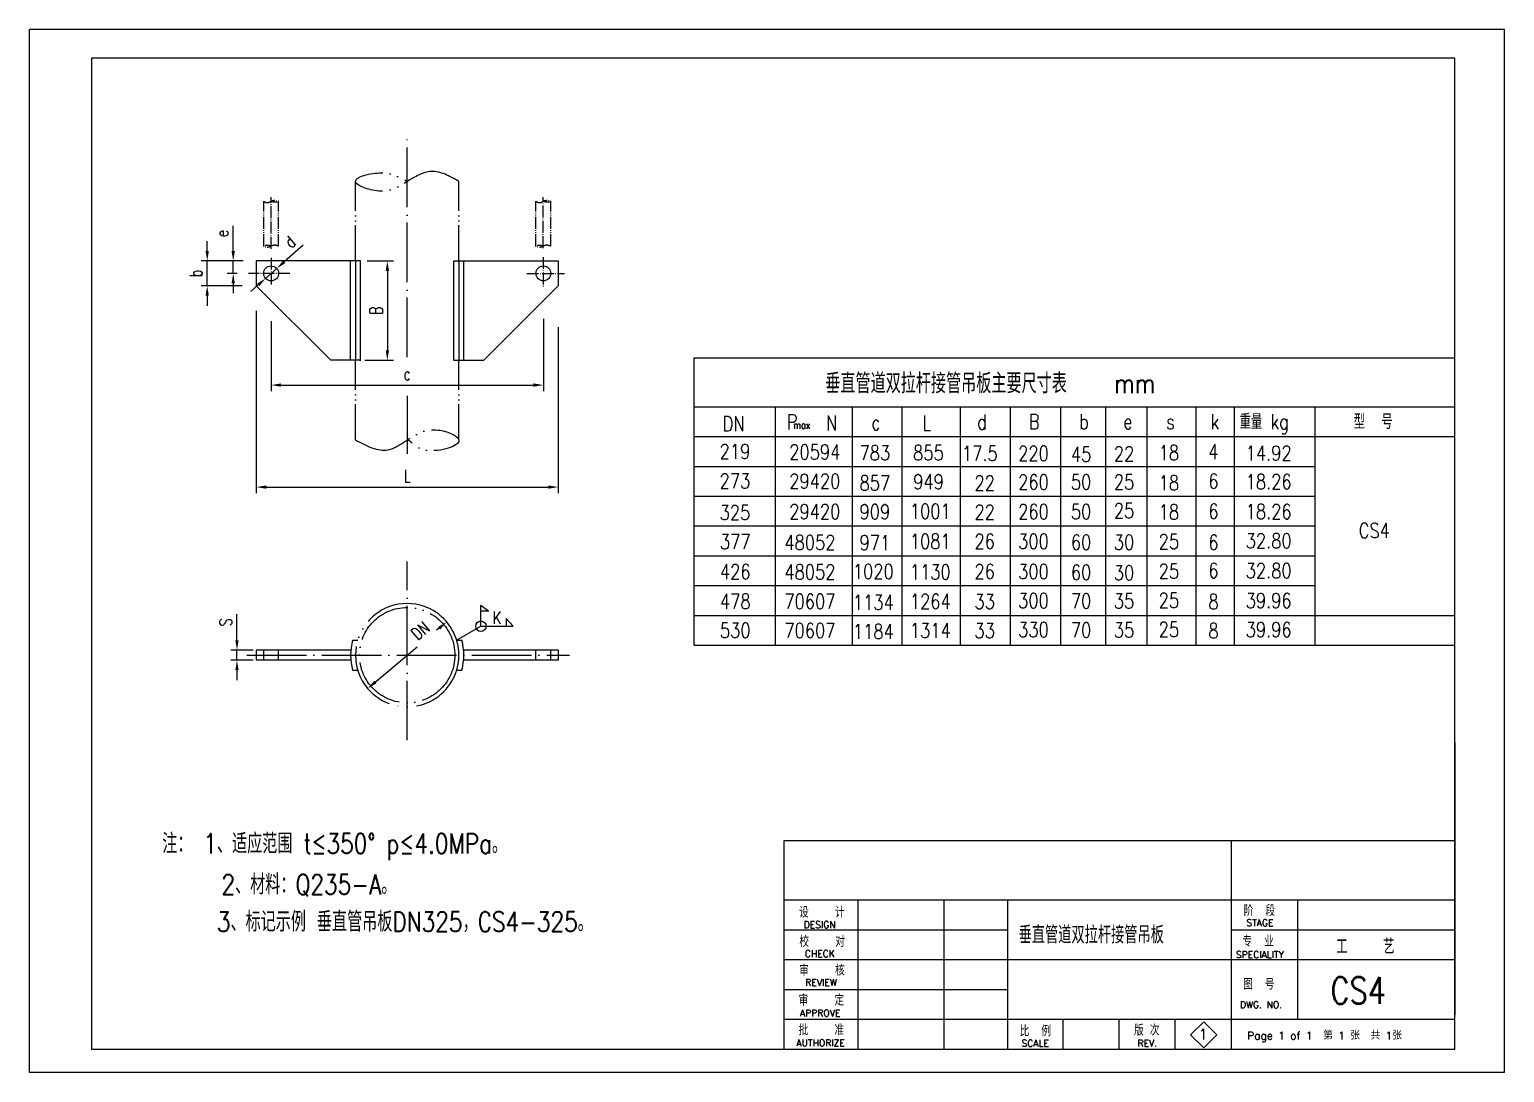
# Model space of a CAD drawing. Header units: millimetres. Extents: x 1954 to 4851, y 1164 to 2522.
# Drawn here: x 3109.6 to 3406.6, y 1841.8 to 2051.8 of the extents above; entities that cross this region are included whole.
import ezdxf
from ezdxf.enums import TextEntityAlignment as Align

# ---------------------------------------------------------------- set-up
doc = ezdxf.new("R2010")
doc.units = ezdxf.units.MM
doc.linetypes.add('ACAD_ISO04W100', pattern=[30, 24, -3, 0, -3])
doc.linetypes.add('ACAD_ISO05W100', pattern=[33, 24, -3, 0, -3, 0, -3])
for name, color, linetype in [('11', 7, 'Continuous'), ('5', 2, 'Continuous'), ('LAYER1', 7, 'Continuous'), ('R', 7, 'Continuous'), ('TK2', 5, 'Continuous'), ('TQ', 6, 'Continuous')]:
    doc.layers.add(name, color=color, linetype=linetype)
doc.styles.add('HZDX', font='romans.shx', dxfattribs={"width": 0.75, "bigfont": 'HZDX.shx'})
doc.styles.add('STK', font='romand', dxfattribs={"width": 0.9, "bigfont": 'stk'})
doc.dimstyles.new('ISO-25', dxfattribs={"dimtxt": 2.5, "dimasz": 2, "dimexe": 1.25, "dimexo": 0.625, "dimgap": 1, "dimtad": 1, "dimdsep": 46, "dimtxsty": 'HZDX', "dimcen": 2.5, "dimadec": 0, "dimazin": 0, "dimtfac": 1, "dimtmove": 0, "dimatfit": 3, "dimfxl": 1, "dimarcsym": 0})

# ---------------------------------------------------------------- blocks, each defined once
blk = doc.blocks.new('*D119')
at = {"layer": 'DEFPOINTS', "color": 0, "lineweight": 13}
for p in [(3158.29, 1993.7), (3213.09, 1994.15), (3213.09, 1980.22)]:
    blk.add_point(p, dxfattribs=at)
at = {"layer": 'R', "color": 0, "lineweight": -2}
for p, q in [((3158.29, 1993.07), (3158.29, 1978.97)), ((3213.09, 1993.53), (3213.09, 1978.97)), ((3160.29, 1980.22), (3211.09, 1980.22))]:
    blk.add_line(p, q, dxfattribs=at)
at = {"layer": 'R', "color": 0, "lineweight": 13}
for points in [[(3160.29, 1980.56), (3160.29, 1979.89), (3158.29, 1980.22)], [(3211.09, 1980.56), (3211.09, 1979.89), (3213.09, 1980.22)]]:
    blk.add_solid(points, dxfattribs=at)
at = {"layer": 'R', "color": 0, "lineweight": 13, "insert": (3185.69, 1982.47), "char_height": 2.5, "attachment_point": 5, "style": 'HZDX'}
blk.add_mtext('c', dxfattribs=at)
blk = doc.blocks.new('*D121')
at = {"layer": 'DEFPOINTS', "color": 0, "lineweight": 13}
for p in [(3155.29, 1995.83), (3216.09, 1992.48), (3216.09, 1959.68)]:
    blk.add_point(p, dxfattribs=at)
at = {"layer": 'R', "color": 0, "lineweight": -2}
for p, q in [((3155.29, 1995.2), (3155.29, 1958.43)), ((3216.09, 1991.86), (3216.09, 1958.43)), ((3157.29, 1959.68), (3214.09, 1959.68))]:
    blk.add_line(p, q, dxfattribs=at)
at = {"layer": 'R', "color": 0, "lineweight": 13}
for points in [[(3157.29, 1960.01), (3157.29, 1959.35), (3155.29, 1959.68)], [(3214.09, 1960.01), (3214.09, 1959.35), (3216.09, 1959.68)]]:
    blk.add_solid(points, dxfattribs=at)
at = {"layer": 'R', "color": 0, "lineweight": 13, "insert": (3185.69, 1961.93), "char_height": 2.5, "attachment_point": 5, "style": 'HZDX'}
blk.add_mtext('L', dxfattribs=at)
blk = doc.blocks.new('*D126')
at = {"layer": 'DEFPOINTS', "color": 0, "lineweight": 13}
for p in [(3151.4, 1926.84), (3155.29, 1926.84), (3155.29, 1924.84)]:
    blk.add_point(p, dxfattribs=at)
at = {"layer": 'R', "color": 0, "lineweight": -2}
for p, q in [((3151.4, 1928.84), (3151.4, 1934.09)), ((3154.66, 1926.84), (3150.15, 1926.84)), ((3154.66, 1924.84), (3150.15, 1924.84)), ((3151.4, 1924.84), (3151.4, 1926.84)), ((3151.4, 1922.84), (3151.4, 1920.84))]:
    blk.add_line(p, q, dxfattribs=at)
at = {"layer": 'R', "color": 0, "lineweight": 13}
for points in [[(3151.07, 1928.84), (3151.74, 1928.84), (3151.4, 1926.84)], [(3151.07, 1922.84), (3151.74, 1922.84), (3151.4, 1924.84)]]:
    blk.add_solid(points, dxfattribs=at)
at = {"layer": 'R', "color": 0, "lineweight": 13, "insert": (3149.15, 1932.46), "char_height": 2.5, "attachment_point": 5, "rotation": 90, "style": 'HZDX'}
blk.add_mtext('S', dxfattribs=at)
blk = doc.blocks.new('*D125')
at = {"layer": 'DEFPOINTS', "color": 0, "lineweight": 13}
for p in [(3193.62, 1932.55), (3177.73, 1919.13)]:
    blk.add_point(p, dxfattribs=at)
at = {"layer": 'R', "color": 0, "lineweight": -2}
for p, q in [((3192.09, 1931.26), (3191.61, 1930.85)), ((3179.25, 1920.42), (3187.69, 1927.54))]:
    blk.add_line(p, q, dxfattribs=at)
at = {"layer": 'R', "color": 0, "lineweight": 13}
for points in [[(3191.88, 1931.51), (3192.31, 1931), (3193.62, 1932.55)], [(3179.04, 1920.68), (3179.47, 1920.17), (3177.73, 1919.13)]]:
    blk.add_solid(points, dxfattribs=at)
at = {"layer": 'R', "color": 0, "lineweight": 13, "insert": (3188.32, 1930.78), "char_height": 2.5, "attachment_point": 5, "rotation": 40.1601, "style": 'HZDX'}
blk.add_mtext('DN', dxfattribs=at)
blk = doc.blocks.new('*D124')
at = {"layer": 'DEFPOINTS', "color": 0, "lineweight": 13}
for p in [(3159.41, 2003.7), (3157.16, 2001.71)]:
    blk.add_point(p, dxfattribs=at)
at = {"layer": 'R', "color": 0, "lineweight": -2}
for p, q in [((3164.7, 2008.39), (3160.9, 2005.03)), ((3157.16, 2001.71), (3159.41, 2003.7)), ((3155.67, 2000.38), (3154.17, 1999.05))]:
    blk.add_line(p, q, dxfattribs=at)
at = {"layer": 'R', "color": 0, "lineweight": 13}
for points in [[(3160.68, 2005.28), (3161.13, 2004.78), (3159.41, 2003.7)], [(3155.45, 2000.63), (3155.89, 2000.13), (3157.16, 2001.71)]]:
    blk.add_solid(points, dxfattribs=at)
at = {"layer": 'R', "color": 0, "lineweight": 13, "insert": (3162.06, 2009.06), "char_height": 2.5, "attachment_point": 5, "rotation": 41.5844, "style": 'HZDX'}
blk.add_mtext('d', dxfattribs=at)
blk = doc.blocks.new('*D122')
at = {"layer": 'DEFPOINTS', "color": 0, "lineweight": 13}
for p in [(3150.65, 2005.21), (3150.65, 2005.21), (3152.03, 2002.71)]:
    blk.add_point(p, dxfattribs=at)
at = {"layer": 'R', "color": 0, "lineweight": -2}
for p, q in [((3150.65, 2007.21), (3150.65, 2012.28)), ((3150.02, 2005.21), (3149.4, 2005.21)), ((3150.65, 2002.71), (3150.65, 2005.21)), ((3151.41, 2002.71), (3149.4, 2002.71)), ((3150.65, 2000.71), (3150.65, 1998.71))]:
    blk.add_line(p, q, dxfattribs=at)
at = {"layer": 'R', "color": 0, "lineweight": 13}
for points in [[(3150.31, 2007.21), (3150.98, 2007.21), (3150.65, 2005.21)], [(3150.31, 2000.71), (3150.98, 2000.71), (3150.65, 2002.71)]]:
    blk.add_solid(points, dxfattribs=at)
at = {"layer": 'R', "color": 0, "lineweight": 13, "insert": (3148.4, 2010.74), "char_height": 2.5, "attachment_point": 5, "rotation": 90, "style": 'HZDX'}
blk.add_mtext('e', dxfattribs=at)
blk = doc.blocks.new('*D123')
at = {"layer": 'DEFPOINTS', "color": 0, "lineweight": 13}
for p in [(3145.41, 2005.21), (3153.26, 2005.21), (3153.07, 2000.21)]:
    blk.add_point(p, dxfattribs=at)
at = {"layer": 'R', "color": 0, "lineweight": -2}
for p, q in [((3145.41, 2007.21), (3145.41, 2009.21)), ((3152.64, 2005.21), (3144.16, 2005.21)), ((3145.41, 2000.21), (3145.41, 2005.21)), ((3152.45, 2000.21), (3144.16, 2000.21)), ((3145.41, 1998.21), (3145.41, 1996.21))]:
    blk.add_line(p, q, dxfattribs=at)
at = {"layer": 'R', "color": 0, "lineweight": 13}
for points in [[(3145.08, 2007.21), (3145.74, 2007.21), (3145.41, 2005.21)], [(3145.08, 1998.21), (3145.74, 1998.21), (3145.41, 2000.21)]]:
    blk.add_solid(points, dxfattribs=at)
at = {"layer": 'R', "color": 0, "lineweight": 13, "insert": (3143.16, 2002.71), "char_height": 2.5, "attachment_point": 5, "rotation": 90, "style": 'HZDX'}
blk.add_mtext('b', dxfattribs=at)
blk = doc.blocks.new('*D120')
at = {"layer": 'DEFPOINTS', "color": 0, "lineweight": 13}
for p in [(3176.99, 2005.21), (3176.54, 1985.21), (3181.68, 1985.21)]:
    blk.add_point(p, dxfattribs=at)
at = {"layer": 'R', "color": 0, "lineweight": -2}
for p, q in [((3177.61, 2005.21), (3182.93, 2005.21)), ((3181.68, 2003.21), (3181.68, 1987.21)), ((3177.16, 1985.21), (3182.93, 1985.21))]:
    blk.add_line(p, q, dxfattribs=at)
at = {"layer": 'R', "color": 0, "lineweight": 13}
for points in [[(3181.35, 2003.21), (3182.02, 2003.21), (3181.68, 2005.21)], [(3181.35, 1987.21), (3182.02, 1987.21), (3181.68, 1985.21)]]:
    blk.add_solid(points, dxfattribs=at)
at = {"layer": 'R', "color": 0, "lineweight": 13, "insert": (3179.43, 1995.21), "char_height": 2.5, "attachment_point": 5, "rotation": 90, "style": 'HZDX'}
blk.add_mtext('B', dxfattribs=at)

msp = doc.modelspace()

# ---------------------------------------------------------------- linework, layer by layer
at = {"layer": '5', "lineweight": 18}
for p, q in [((3261.493, 1888.491, 3.698), (3261.486, 1846.45, 3.698)), ((3396.627, 1888.491, 3.698), (3261.493, 1888.491, 3.698))]:
    msp.add_line(p, q, dxfattribs=at)
at = {"layer": 'LAYER1'}
for p, q in [((3396.627, 1908.251, 3.698), (3396.627, 1853.402, 3.698)), ((3396.627, 1846.45, 3.698), (3246.079, 1846.45, 3.698))]:
    msp.add_line(p, q, dxfattribs=at)
at = {"layer": 'LAYER1', "lineweight": 18}
for p, q in [((3276.508, 1846.45, 3.698), (3276.508, 1876.479, 3.698)), ((3293.775, 1846.45, 3.698), (3293.775, 1876.479, 3.698)), ((3365.034, 1852.456, 3.698), (3365.034, 1876.479, 3.698)), ((3396.627, 1870.473, 3.698), (3351.58, 1870.473, 3.698)), ((3371.101, 1864.467, 3.698), (3261.489, 1864.467, 3.698)), ((3396.627, 1864.467, 3.698), (3371.101, 1864.467, 3.698)), ((3306.533, 1858.462, 3.698), (3261.488, 1858.462, 3.698)), ((3371.101, 1852.456, 3.698), (3261.487, 1852.456, 3.698)), ((3317.792, 1846.45, 3.698), (3317.792, 1852.456, 3.698)), ((3329.053, 1846.45, 3.698), (3329.053, 1852.456, 3.698)), ((3340.315, 1846.45, 3.698), (3340.315, 1852.456, 3.698)), ((3346.06, 1852.016, 3.698), (3343.432, 1849.388, 3.698)), ((3348.687, 1849.388, 3.698), (3346.06, 1852.016, 3.698)), ((3396.627, 1852.456, 3.698), (3371.101, 1852.456, 3.698)), ((3343.432, 1849.388, 3.698), (3346.06, 1846.761, 3.698)), ((3346.06, 1846.761, 3.698), (3348.687, 1849.388, 3.698))]:
    msp.add_line(p, q, dxfattribs=at)
at = {"layer": 'R', "linetype": 'ACAD_ISO04W100', "lineweight": 13, "ltscale": 0.5}
for p, q in [((3185.687, 1985.851), (3185.687, 2029.823)), ((3185.679, 1978.034), (3185.675, 1966.393)), ((3185.675, 1908.702), (3185.675, 1944.678)), ((3153.39, 1925.84), (3218.358, 1925.84))]:
    msp.add_line(p, q, dxfattribs=at)
at = {"layer": 'R', "linetype": 'ACAD_ISO05W100', "lineweight": 13, "ltscale": 0.3}
for p, q in [((3175.287, 2005.205), (3175.287, 2021.273)), ((3196.087, 2005.205), (3196.087, 2021.24)), ((3175.287, 1969.171), (3175.287, 1985.205)), ((3196.087, 1969.171), (3196.087, 1985.205))]:
    msp.add_line(p, q, dxfattribs=at)
at = {"layer": 'R', "color": 5, "linetype": 'ACAD_ISO05W100', "lineweight": 13, "ltscale": 0.1}
for p, q in [((3156.787, 2008.19), (3156.787, 2017.225)), ((3159.787, 2008.19), (3159.787, 2017.225)), ((3211.587, 2008.19), (3211.587, 2017.225)), ((3214.587, 2008.19), (3214.587, 2017.225))]:
    msp.add_line(p, q, dxfattribs=at)
at = {"layer": 'R', "linetype": 'ACAD_ISO04W100', "lineweight": 13, "ltscale": 0.1}
for p, q in [((3158.302, 2007.639), (3158.302, 2018.074)), ((3213.068, 2007.796), (3213.068, 2018.056)), ((3158.287, 2005.863), (3158.287, 2000.504)), ((3213.087, 2006), (3213.087, 1999.835)), ((3162.042, 2002.705), (3153.737, 2002.705)), ((3209.739, 2002.705), (3217.371, 2002.705))]:
    msp.add_line(p, q, dxfattribs=at)
at = {"layer": 'R', "color": 3}
for p, q in [((3176.287, 2005.205), (3155.287, 2005.205)), ((3155.287, 2005.205), (3155.287, 2000.205)), ((3175.287, 2005.205), (3175.287, 1985.205)), ((3195.087, 2005.205), (3216.087, 2005.205)), ((3196.087, 2005.205), (3196.087, 1985.205)), ((3216.087, 2005.205), (3216.087, 2000.205)), ((3170.287, 1985.205), (3155.287, 2000.205)), ((3201.087, 1985.205), (3216.087, 2000.205)), ((3176.287, 1985.205), (3170.287, 1985.205)), ((3195.087, 1985.205), (3201.087, 1985.205)), ((3174.319, 1926.84), (3155.287, 1926.84)), ((3155.287, 1926.84), (3155.287, 1924.84)), ((3174.319, 1924.84), (3155.287, 1924.84)), ((3156.787, 1924.84), (3156.787, 1926.84)), ((3159.787, 1924.84), (3159.787, 1926.84)), ((3216.087, 1926.84), (3197.031, 1926.84)), ((3216.087, 1924.84), (3197.031, 1924.84)), ((3211.587, 1924.84), (3211.587, 1926.84)), ((3214.587, 1924.84), (3214.587, 1926.84)), ((3216.087, 1926.84), (3216.087, 1924.84))]:
    msp.add_line(p, q, dxfattribs=at)
at = {"layer": 'R', "color": 1}
for p, q in [((3174.287, 1985.205), (3174.287, 2005.205)), ((3176.287, 1985.137), (3176.287, 2005.205)), ((3195.087, 1985.205), (3195.087, 2005.205)), ((3197.087, 1985.205), (3197.087, 2005.205)), ((3174.675, 1928.833), (3175.717, 1928.84)), ((3195.633, 1928.84), (3196.675, 1928.84)), ((3174.676, 1922.84), (3175.717, 1922.84)), ((3195.633, 1922.84), (3196.675, 1922.847))]:
    msp.add_line(p, q, dxfattribs=at)
at = {"layer": 'R', "color": 4, "lineweight": 13}
for p, q in [((3243.493, 1927.859, 2.507), (3243.493, 1985.727, 3.527)), ((3243.493, 1985.727, 3.527), (3396.627, 1985.727, 3.527)), ((3243.493, 1975.859, 2.507), (3396.627, 1975.859, 3.475)), ((3243.493, 1969.849, 3.295), (3396.627, 1969.859, 3.515)), ((3243.493, 1951.859, 2.507), (3259.854, 1951.859, 2.61)), ((3259.854, 1951.859, 2.61), (3307.435, 1951.859, 2.911)), ((3307.435, 1951.859, 2.911), (3349.506, 1951.859, 2.777)), ((3349.506, 1951.859, 2.802), (3368.464, 1951.859, 3.073)), ((3243.493, 1927.859, 2.507), (3396.627, 1927.859, 3.698))]:
    msp.add_line(p, q, dxfattribs=at)
at = {"layer": 'R', "lineweight": 13}
for p, q in [((3259.853, 1927.859, 2.805), (3259.854, 1975.859, 2.645)), ((3275.276, 1975.859, 2.708), (3275.275, 1927.859, 2.869)), ((3285.284, 1975.859, 2.802), (3285.284, 1927.859, 2.802)), ((3297.014, 1975.859, 2.802), (3297.014, 1927.859, 2.802)), ((3307.092, 1975.859, 2.802), (3307.092, 1927.859, 2.802)), ((3317.197, 1975.859, 2.802), (3317.197, 1927.859, 2.802)), ((3326.29, 1975.859, 2.802), (3326.29, 1927.859, 2.802)), ((3334.62, 1975.859, 2.802), (3334.62, 1927.859, 2.802)), ((3344.48, 1975.859, 2.802), (3344.48, 1927.859, 2.802)), ((3352.168, 1975.859, 2.802), (3352.168, 1927.859, 2.802)), ((3368.464, 1975.859, 3.256), (3368.464, 1927.859, 3.301)), ((3243.493, 1963.859, 2.507), (3285.284, 1963.859, 2.817)), ((3285.284, 1963.859, 2.817), (3349.506, 1963.859, 2.796)), ((3349.506, 1963.859, 2.802), (3368.464, 1963.86, 3.268)), ((3243.493, 1957.859, 2.507), (3259.854, 1957.859, 2.61)), ((3259.854, 1957.859, 2.61), (3285.284, 1957.86, 2.841)), ((3285.284, 1957.86, 2.841), (3368.464, 1957.86, 2.771)), ((3243.493, 1945.859, 2.507), (3285.284, 1945.859, 2.771)), ((3285.284, 1945.859, 2.771), (3368.464, 1945.859, 3.297)), ((3243.493, 1939.856, 2.857), (3285.284, 1939.856, 2.802)), ((3285.284, 1939.857, 3.031), (3349.506, 1939.858, 3.297)), ((3349.506, 1939.858, 2.802), (3368.464, 1939.858, 3.29)), ((3243.493, 1933.859, 2.507), (3396.627, 1933.859, 3.698))]:
    msp.add_line(p, q, dxfattribs=at)
at = {"layer": 'R', "color": 2, "lineweight": 13}
for p, q in [((3200.53, 1935.891), (3202.133, 1934.72)), ((3200.53, 1931.667), (3200.53, 1935.891)), ((3202.133, 1934.72), (3200.53, 1934.72)), ((3195.633, 1928.84), (3200.53, 1931.667)), ((3200.53, 1931.667), (3206.995, 1931.667)), ((3206.995, 1931.667), (3205.587, 1933.246)), ((3205.587, 1933.246), (3205.587, 1931.667))]:
    msp.add_line(p, q, dxfattribs=at)
at = {"layer": 'R', "color": 4}
for centre in [(3158.287, 2002.705), (3213.087, 2002.705)]:
    msp.add_circle(centre, 1.5, dxfattribs=at)
at = {"layer": 'R', "linetype": 'ACAD_ISO05W100', "lineweight": 13, "ltscale": 0.5}
msp.add_circle((3185.675, 1925.84), 9.6, dxfattribs=at)
at = {"layer": 'R', "color": 2, "lineweight": 13}
msp.add_circle((3200.53, 1931.667), 1.055, dxfattribs=at)
at = {"layer": 'R', "linetype": 'ACAD_ISO05W100', "lineweight": 13, "ltscale": 0.6}
msp.add_arc((3185.675, 1925.84), 10.4, 60, 300, dxfattribs=at)
at = {"layer": 'R', "linetype": 'ACAD_ISO05W100', "lineweight": 13}
msp.add_arc((3185.675, 1925.84), 10.4, 300, 60, dxfattribs=at)
at = {"layer": 'R', "color": 1}
for start, end in [(164.77724, 195.25752), (344.78076, 15.25752)]:
    msp.add_arc((3185.675, 1925.84), 11.4, start, end, dxfattribs=at)
at = {"layer": 'R', "linetype": 'ACAD_ISO05W100', "lineweight": 13, "ltscale": 0.5}
for points in [[(3196.087, 2021.24), (3190.514, 2023.224), (3185.722, 2021.24), (3179.96, 2019.297), (3175.287, 2021.24), (3180.52, 2022.943), (3185.687, 2021.24)], [(3175.287, 1969.171), (3181.804, 1967.18), (3185.687, 1969.171), (3191.907, 1971.17), (3196.087, 1969.171), (3189.682, 1967.088), (3185.687, 1969.394)]]:
    msp.add_spline(points, degree=3, dxfattribs=at)
at = {"layer": 'R', "color": 5, "linetype": 'ACAD_ISO05W100', "lineweight": 13, "ltscale": 0.1}
for points in [[(3156.787, 2017.225), (3157.558, 2016.954), (3158.287, 2017.225), (3159.012, 2017.426), (3159.787, 2017.225), (3158.96, 2017.051), (3158.302, 2017.225)], [(3211.587, 2017.225), (3212.358, 2016.954), (3213.087, 2017.225), (3213.812, 2017.426), (3214.587, 2017.225), (3213.76, 2017.051), (3213.102, 2017.225)], [(3159.787, 2008.19), (3159.032, 2008.38), (3158.287, 2008.19), (3157.442, 2007.953), (3156.787, 2008.19), (3157.549, 2008.392), (3158.287, 2008.19)], [(3214.587, 2008.19), (3213.832, 2008.38), (3213.087, 2008.19), (3212.242, 2007.953), (3211.587, 2008.19), (3212.349, 2008.392), (3213.087, 2008.19)]]:
    msp.add_spline(points, degree=3, dxfattribs=at)
at = {"layer": 'TK2', "color": 7, "lineweight": 18}
for p, q in [((3351.583, 1888.491, 3.698), (3351.576, 1846.434, 3.698)), ((3396.627, 1876.479, 3.698), (3261.494, 1876.479, 3.698)), ((3306.537, 1876.479, 3.698), (3306.531, 1846.442, 3.698)), ((3306.536, 1870.473, 3.698), (3261.49, 1870.473, 3.698))]:
    msp.add_line(p, q, dxfattribs=at)
at = {"layer": 'TQ', "color": 3}
for p, q in [((3109.627, 1841.815, 3.698), (3109.627, 2051.815, 3.698)), ((3406.627, 2051.815, 3.698), (3109.627, 2051.815, 3.698)), ((3406.627, 1841.815, 3.698), (3406.627, 2051.815, 3.698)), ((3406.627, 1841.815, 3.698), (3109.627, 1841.815, 3.698))]:
    msp.add_line(p, q, dxfattribs=at)
at = {"layer": 'TQ'}
for p, q in [((3122.127, 2046.041, 3.698), (3122.127, 1846.45, 3.698)), ((3396.627, 2046.041, 3.698), (3122.127, 2046.041, 3.698))]:
    msp.add_line(p, q, dxfattribs=at)
at = {"layer": 'TQ', "color": 6}
for q in [(3396.627, 2046.041, 3.698), (3122.127, 1846.45, 3.698)]:
    msp.add_line((3396.627, 1846.45, 3.698), q, dxfattribs=at)

# ---------------------------------------------------------------- texts
at = {"layer": '11', "lineweight": 18, "style": 'HZDX', "width": 0.8}
for s, p in [('设    计', (3264.583, 1872.997, 3.698)), ('阶  段', (3354.117, 1873.315, 3.698)), ('校    对', (3264.649, 1867.097, 3.698)), ('专  业', (3353.874, 1867.17, 3.698)), ('审    核', (3264.602, 1861.304, 3.698)), ('图  号', (3353.999, 1858.516, 3.698)), ('审    定', (3264.497, 1855.297, 3.698)), ('批    准', (3264.497, 1849.291, 3.698)), ('比  例 ', (3308.991, 1849.077, 3.698)), ('版 次', (3332.038, 1849.257, 3.698))]:
    msp.add_text(s, height=2.2105, dxfattribs=at).set_placement(p)
at = {"layer": '11', "lineweight": 18, "style": 'HZDX'}
for s, height, p in [('DESIGN', 1.3555, (3265.508, 1870.903, 3.698)), ('STAGE', 1.3555, (3354.646, 1871.293, 3.698)), ('CHECK', 1.3555, (3265.739, 1865.064, 3.698)), ('SPECIALITY', 1.3555, (3352.543, 1864.871, 3.698)), ('REVIEW', 1.3555, (3265.833, 1859.271, 3.698)), ('APPROVE', 1.3555, (3264.777, 1853.101, 3.698)), ('DWG. NO.', 1.3555, (3353.368, 1854.783, 3.698)), ('AUTHORIZE', 1.3555, (3264.042, 1847.095, 3.698)), ('SCALE', 1.3555, (3309.378, 1847.017, 3.698)), ('REV.', 1.3555, (3332.73, 1847.031, 3.698)), ('Page 1 of 1  第 1 张  共 1张', 1.564, (3354.841, 1848.462, 3.698))]:
    msp.add_text(s, height=height, dxfattribs=at).set_placement(p)
at = {"layer": '11', "lineweight": 18, "style": 'STK', "width": 0.9}
msp.add_text('1', height=2.106, dxfattribs=at).set_placement((3345.965, 1849.545, 3.698), align=Align.MIDDLE)
at = {"layer": 'LAYER1', "lineweight": 18, "style": 'HZDX', "width": 0.8}
msp.add_text('工    艺', height=3, dxfattribs=at).set_placement((3372.76, 1865.693, 3.698))
at = {"layer": 'R', "lineweight": 18, "style": 'HZDX', "width": 0.8}
for s, height, p in [('垂直管道双拉杆接管吊板主要尺寸表    mm', 4, (3269.861, 1978.568, 3.017)), ('DN ', 3, (3249.183, 1970.937, 2.837)), ('P', 3, (3262.123, 1971.288, 6.535)), ('max', 1.5, (3263.427, 1971.416, 6.535)), ('N ', 3, (3270.025, 1971.093, 2.837)), ('c', 3, (3279.131, 1971.16, 2.837)), ('L', 3, (3289.408, 1971.093, 2.837)), ('d', 3, (3300.428, 1971.288, 6.495)), ('B', 3, (3310.841, 1971.368, 2.837)), ('b', 3, (3320.977, 1971.367, 3.029)), ('e', 3, (3329.865, 1971.368, 2.837)), ('s', 3, (3338.503, 1971.368, 2.837)), ('k', 3, (3347.44, 1971.368, 2.837)), ('重量 kg', 3, (3353.284, 1971.368, 2.837)), ('型  号', 3, (3376.255, 1971.368, 2.837)), ('219', 3, (3248.583, 1965.354, 2.837)), ('20594', 3, (3262.611, 1965.233, 2.837)), ('783', 3, (3276.764, 1965.087, 2.837)), ('855', 3, (3287.544, 1965.099, 5.666)), ('17.5', 3, (3297.375, 1964.961, 2.837)), ('220', 3, (3308.694, 1964.961, 2.837)), ('45', 3, (3319.321, 1964.774, 2.809)), ('22', 3, (3327.959, 1964.871, 2.809)), ('18', 3, (3336.988, 1965.109, 2.809)), ('4', 3, (3346.993, 1965.332, 2.837)), ('14.92', 3, (3354.512, 1965.02, 5.844)), ('273', 3, (3248.583, 1959.417, 2.837)), ('29420', 3, (3262.611, 1959.367, 2.837)), ('857', 3, (3276.764, 1959.001, 2.837)), ('949', 3, (3287.562, 1959.254, 2.837)), ('22', 3, (3299.897, 1958.996, 2.837)), ('260', 3, (3308.694, 1959.191, 2.837)), ('50', 3, (3319.321, 1959.199, 2.809)), ('25', 3, (3327.959, 1959.199, 2.809)), ('18', 3, (3336.988, 1959.046, 2.809)), ('6', 3, (3346.993, 1959.366, 2.837)), ('18.26', 3, (3354.512, 1959.273, 5.844)), ('325', 3, (3248.583, 1953.061, 2.837)), ('29420', 3, (3262.611, 1953.235, 2.837)), ('909', 3, (3276.764, 1953.218, 2.837)), ('1001', 3, (3286.888, 1953.315, 2.837)), ('22', 3, (3299.897, 1953.128, 2.837)), ('260', 3, (3308.694, 1953.226, 2.837)), ('50', 3, (3319.321, 1953.234, 2.809)), ('25', 3, (3327.959, 1953.429, 2.809)), ('18', 3, (3336.988, 1953.178, 2.809)), ('6', 3, (3346.993, 1953.303, 2.837)), ('18.26', 3, (3354.512, 1953.252, 5.844)), ('CS4', 3, (3377.276, 1949.452, 2.809)), ('377', 3, (3248.644, 1947.207, 2.837)), ('48052', 3, (3261.624, 1947.019, 5.574)), ('971', 3, (3276.764, 1946.98, 2.837)), ('1081', 3, (3286.888, 1947.263, 2.837)), ('26', 3, (3299.897, 1947.26, 2.837)), ('300', 3, (3308.694, 1947.26, 2.837)), ('60', 3, (3319.321, 1947.072, 2.809)), ('30', 3, (3327.959, 1947.072, 2.809)), ('25', 3, (3336.988, 1947.212, 2.809)), ('6', 3, (3346.993, 1947.044, 2.837)), ('32.80', 3, (3354.512, 1947.368, 5.844)), ('426', 3, (3248.644, 1941.148, 2.837)), ('48052', 3, (3261.624, 1941.089, 5.574)), ('1020', 3, (3275.416, 1941.197, 2.837)), ('1130', 3, (3286.888, 1941.096, 2.837)), ('26', 3, (3299.897, 1941.197, 2.837)), ('300', 3, (3308.694, 1941.197, 2.837)), ('60', 3, (3319.321, 1941.009, 2.809)), ('30', 3, (3327.959, 1940.911, 2.809)), ('25', 3, (3336.988, 1941.247, 2.809)), ('6', 3, (3346.993, 1941.372, 2.837)), ('32.80', 3, (3354.512, 1941.347, 5.844)), ('478', 3, (3248.644, 1935.187, 2.837)), ('70607', 3, (3261.624, 1935.16, 5.574)), ('1134', 3, (3275.416, 1934.959, 2.837)), ('1264', 3, (3286.888, 1935.158, 2.837)), ('33', 3, (3299.897, 1935.133, 2.837)), ('300', 3, (3308.694, 1935.329, 2.837)), ('70', 3, (3319.321, 1935.239, 2.809)), ('35', 3, (3327.959, 1935.239, 2.809)), ('25', 3, (3336.988, 1935.379, 2.809)), ('8', 3, (3346.993, 1935.113, 2.837)), ('39.96', 3, (3354.512, 1935.327, 5.844)), ('530', 3, (3248.644, 1929.337, 2.837)), ('70607', 3, (3261.624, 1929.31, 5.574)), ('1184', 3, (3275.416, 1929.109, 2.837)), ('1314', 3, (3286.888, 1929.308, 2.837)), ('33', 3, (3299.897, 1929.283, 2.837)), ('330', 3, (3308.694, 1929.479, 2.837)), ('70', 3, (3319.321, 1929.389, 2.809)), ('35', 3, (3327.959, 1929.389, 2.809)), ('25', 3, (3336.988, 1929.529, 2.809)), ('8', 3, (3346.993, 1929.263, 2.837)), ('39.96', 3, (3354.512, 1929.477, 5.844)), ('注： 1、适应范围 t≤350%%d p≤4.0MPa。', 4, (3136.352, 1885.907)), ('     2、材料：Q235-A。', 4, (3136.352, 1877.673)), ('  3、标记示例 垂直管吊板DN325，CS4-325。', 4, (3142.968, 1870.178)), ('垂直管道双拉杆接管吊板', 3.5, (3308.789, 1867.789, 3.188)), ('CS4', 5.3377, (3371.571, 1855.654))]:
    msp.add_text(s, height=height, dxfattribs=at).set_placement(p)
at = {"layer": 'R', "color": 2, "lineweight": 13, "style": 'HZDX', "width": 0.8}
msp.add_text('K', height=2.5, dxfattribs=at).set_placement((3202.835, 1932.125, 3.008))

# ---------------------------------------------------------------- dimensions: what is measured, and where the dimension line sits
at = {"layer": 'R', "color": 2, "lineweight": 13}
for base, p1, p2, text, picture, middle in [((3150.648, 2005.205), (3152.03, 2002.705), (3150.648, 2005.205), 'e', '*D122', (3148.398, 2010.741)), ((3145.411, 2005.205), (3153.074, 2000.205), (3153.261, 2005.205), 'b', '*D123', (3143.161, 2002.705)), ((3181.683, 1985.205), (3176.988, 2005.205), (3176.537, 1985.205), 'B', '*D120', (3179.433, 1995.205)), ((3151.405, 1926.84), (3155.287, 1924.84), (3155.287, 1926.84), 'S', '*D126', (3149.155, 1932.465))]:
    dim = msp.add_linear_dim(base=base, p1=p1, p2=p2, angle=90, text=text, dimstyle='ISO-25', dxfattribs=at)
    dim.commit()
    dim.dimension.update_dxf_attribs({"geometry": picture, "text_midpoint": middle})
dim = msp.add_diameter_dim_2p(p1=(3157.165, 2001.71), p2=(3159.409, 2003.701), text='d', dimstyle='ISO-25', dxfattribs=at)
dim.commit()
dim.dimension.update_dxf_attribs({"geometry": '*D124', "text_midpoint": (3162.056, 2009.058)})
for base, p1, p2, text, picture, middle in [((3216.087, 1959.679), (3155.287, 1995.827), (3216.087, 1992.482), 'L', '*D121', (3185.687, 1961.929)), ((3213.087, 1980.223), (3158.287, 1993.699), (3213.087, 1994.155), 'c', '*D119', (3185.687, 1982.473))]:
    dim = msp.add_linear_dim(base=base, p1=p1, p2=p2, text=text, dimstyle='ISO-25', dxfattribs=at)
    dim.commit()
    dim.dimension.update_dxf_attribs({"geometry": picture, "text_midpoint": middle})
dim = msp.add_diameter_dim_2p(p1=(3177.726, 1919.132), p2=(3193.623, 1932.547), text='DN', dimstyle='ISO-25', override={"dimtmove": 2}, dxfattribs=at)
dim.commit()
dim.dimension.update_dxf_attribs({"geometry": '*D125', "text_midpoint": (3188.321, 1930.776), "dimtype": 163})

doc.saveas('drawing.dxf')
